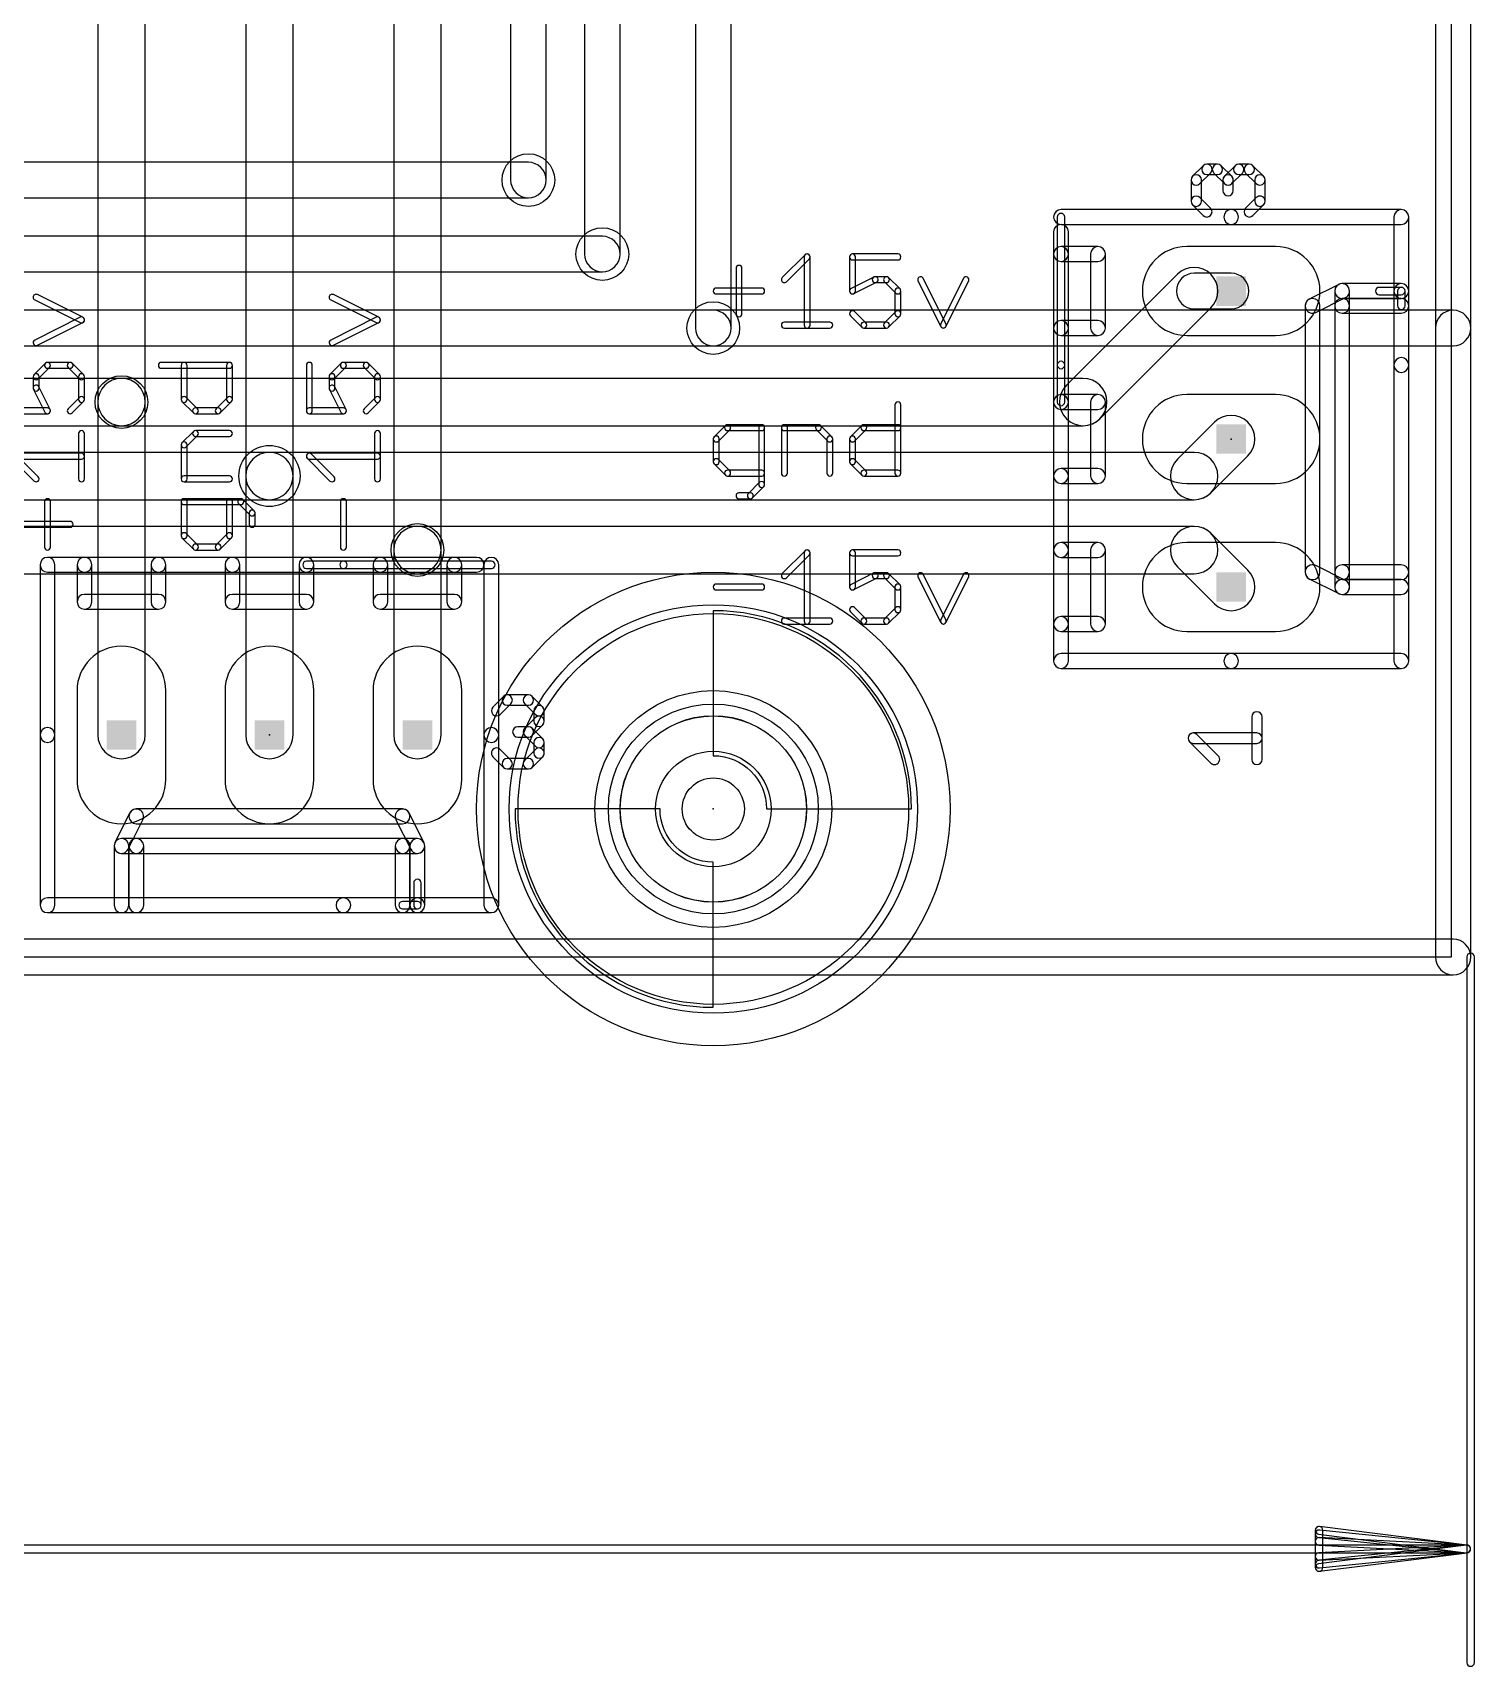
# Model space of a CAD drawing. Extents: x 0 to 140, y -12 to 45.
# Drawn here: x 115.32 to 140.06, y -12.17 to 15.86 of the extents above; entities that cross this region are included whole.
import ezdxf

# ---------------------------------------------------------------- set-up
doc = ezdxf.new("R2010")
doc.units = 0
for name, color, linetype in [('1', 14, 'CONTINUOUS'), ('16', 174, 'CONTINUOUS'), ('17', 94, 'CONTINUOUS'), ('18', 94, 'CONTINUOUS'), ('20', 178, 'CONTINUOUS'), ('21', 251, 'CONTINUOUS'), ('23', 178, 'CONTINUOUS'), ('39', 14, 'CONTINUOUS'), ('40', 174, 'CONTINUOUS'), ('41', 14, 'CONTINUOUS'), ('42', 174, 'CONTINUOUS'), ('43', 94, 'CONTINUOUS'), ('47', 251, 'CONTINUOUS'), ('51', 251, 'CONTINUOUS')]:
    doc.layers.add(name, color=color, linetype=linetype)

# ---------------------------------------------------------------- blocks, each defined once
blk = doc.blocks.new('RECT')
blk.add_solid([(-0.5, -0.5), (0.5, -0.5), (-0.5, 0.5), (0.5, 0.5)])
blk = doc.blocks.new('LONGP100')
blk.add_lwpolyline([(-0.5, -0.5), (0.5, -0.5, 1), (0.5, 0.5), (-0.5, 0.5, 1)], format="xyb", close=True)
blk = doc.blocks.new('ROUNDV')
blk.add_circle((0, 0), 0.5)

msp = doc.modelspace()

# ---------------------------------------------------------------- linework, layer by layer
at = {"layer": '1'}
for points in [[(117.2464, 9.525), (117.2464, 40.64, 1), (116.4336, 40.64), (116.4336, 9.525, 1)], [(122.3264, 6.985), (122.3264, 40.64, 1), (121.5136, 40.64), (121.5136, 6.985, 1)], [(119.7864, 3.81), (119.7864, 31.75, 1), (118.9736, 31.75), (118.9736, 3.81, 1)], [(123.5202, 27.305), (123.5202, 13.335, 1), (124.1298, 13.335), (124.1298, 27.305, 1)], [(124.7902, 26.035), (124.7902, 12.065, 1), (125.3998, 12.065), (125.3998, 26.035, 1)], [(127.3048, 10.795), (127.3048, 17.78, 1), (126.6952, 17.78), (126.6952, 10.795, 1)], [(117.2464, 3.81), (117.2464, 9.525, 1), (116.4336, 9.525), (116.4336, 3.81, 1)], [(122.3264, 3.81), (122.3264, 6.985, 1), (121.5136, 6.985), (121.5136, 3.81, 1)]]:
    msp.add_lwpolyline(points, format="xyb", close=True, dxfattribs=at)
at = {"layer": '16'}
for points in [[(140.0048, 0), (140.0048, 44.45, 1), (139.3952, 44.45), (139.3952, 0, 1)], [(123.825, 13.6398), (114.3, 13.6398, 1), (114.3, 13.0302), (123.825, 13.0302, 1)], [(125.095, 12.3698), (107.95, 12.3698, 1), (107.95, 11.7602), (125.095, 11.7602, 1)], [(133.6374, 9.2376), (135.5424, 11.1426, 1), (134.9676, 11.7174), (133.0626, 9.8124, 1)], [(135.255, 11.1252), (135.89, 11.1252, 1), (135.89, 11.7348), (135.255, 11.7348, 1)], [(139.7, 11.0998), (0, 11.0998, 1), (0, 10.4902), (139.7, 10.4902, 1)], [(127, 11.0998), (111.76, 11.0998, 1), (111.76, 10.4902), (127, 10.4902, 1)], [(140.0048, 0), (140.0048, 10.795, 1), (139.3952, 10.795), (139.3952, 0, 1)], [(106.68, 9.1186), (116.84, 9.1186, 1), (116.84, 9.9314), (106.68, 9.9314, 1)], [(116.84, 9.1186), (133.35, 9.1186, 1), (133.35, 9.9314), (116.84, 9.9314, 1)], [(135.5424, 7.9676), (136.1774, 8.6026, 1), (135.6026, 9.1774), (134.9676, 8.5424, 1)], [(113.03, 7.8486), (119.38, 7.8486, 1), (119.38, 8.6614), (113.03, 8.6614, 1)], [(119.38, 7.8486), (135.255, 7.8486, 1), (135.255, 8.6614), (119.38, 8.6614, 1)], [(107.95, 6.5786), (121.92, 6.5786, 1), (121.92, 7.3914), (107.95, 7.3914, 1)], [(121.92, 6.5786), (135.255, 6.5786, 1), (135.255, 7.3914), (121.92, 7.3914, 1)], [(134.9676, 6.6976), (135.6026, 6.0626, 1), (136.1774, 6.6374), (135.5424, 7.2724, 1)], [(0, -0.3048), (139.7, -0.3048, 1), (139.7, 0.3048), (0, 0.3048, 1)], [(114.3, -0.3048), (139.7, -0.3048, 1), (139.7, 0.3048), (114.3, 0.3048, 1)]]:
    msp.add_lwpolyline(points, format="xyb", close=True, dxfattribs=at)
at = {"layer": '20'}
for p, q in [((139.6746, 0), (139.6746, 44.12)), ((0, 0), (139.6746, 0))]:
    msp.add_line(p, q, dxfattribs=at)
msp.add_circle((127, 2.54), 1.6, dxfattribs=at)
at = {"layer": '21'}
for points in [[(135.3535, 13.2731), (135.5357, 13.4553, 1), (135.41, 13.581), (135.2278, 13.3988, 1)], [(135.4729, 13.4293), (135.655, 13.4293, 1), (135.655, 13.6071), (135.4729, 13.6071, 1)], [(135.5922, 13.4553), (135.7744, 13.2731, 1), (135.9001, 13.3988), (135.7179, 13.581, 1)], [(135.9001, 13.2731), (136.0823, 13.4553, 1), (135.9566, 13.581), (135.7744, 13.3988, 1)], [(136.0194, 13.4293), (136.2016, 13.4293, 1), (136.2016, 13.6071), (136.0194, 13.6071, 1)], [(136.1388, 13.4553), (136.3209, 13.2731, 1), (136.4467, 13.3988), (136.2645, 13.581, 1)], [(135.3796, 12.9716), (135.3796, 13.336, 1), (135.2018, 13.336), (135.2018, 12.9716, 1)], [(135.7483, 13.336), (135.7483, 13.1538, 1), (135.9261, 13.1538), (135.9261, 13.336, 1)], [(136.2949, 13.336), (136.2949, 12.9716, 1), (136.4727, 12.9716), (136.4727, 13.336, 1)], [(135.5357, 12.8523), (135.3535, 13.0345, 1), (135.2278, 12.9087), (135.41, 12.7265, 1)], [(136.3209, 13.0345), (136.1388, 12.8523, 1), (136.2645, 12.7265), (136.4467, 12.9087, 1)], [(135.89, 12.827), (132.969, 12.827, 1), (132.969, 12.573), (135.89, 12.573, 1)], [(132.9055, 12.7), (132.9055, 10.16, 1), (133.0325, 10.16), (133.0325, 12.7, 1)], [(135.89, 12.573), (138.811, 12.573, 1), (138.811, 12.827), (135.89, 12.827, 1)], [(138.684, 12.7), (138.684, 11.43, 1), (138.938, 11.43), (138.938, 12.7, 1)], [(132.842, 12.446), (132.842, 12.065, 1), (133.096, 12.065), (133.096, 12.446, 1)], [(128.2561, 11.5895), (128.6459, 11.9793, 1), (128.5741, 12.0511), (128.1843, 11.6613, 1)], [(128.5592, 12.0152), (128.5592, 10.8458, 1), (128.6608, 10.8458), (128.6608, 12.0152, 1)], [(130.1692, 12.066), (129.3896, 12.066, 1), (129.3896, 11.9644), (130.1692, 11.9644, 1)], [(129.3388, 12.0152), (129.3388, 11.4305, 1), (129.4404, 11.4305), (129.4404, 12.0152, 1)], [(132.969, 11.938), (133.604, 11.938, 1), (133.604, 12.192), (132.969, 12.192, 1)], [(133.096, 10.795), (133.096, 12.065, 1), (132.842, 12.065), (132.842, 10.795, 1)], [(133.477, 12.065), (133.477, 10.795, 1), (133.731, 10.795), (133.731, 12.065, 1)], [(127.3898, 11.8203), (127.3898, 11.0407, 1), (127.4914, 11.0407), (127.4914, 11.8203, 1)], [(129.4123, 11.3851), (129.8021, 11.58, 1), (129.7567, 11.6708), (129.3669, 11.4759, 1)], [(129.7794, 11.5746), (129.9743, 11.5746, 1), (129.9743, 11.6762), (129.7794, 11.6762, 1)], [(129.9384, 11.5895), (130.1333, 11.3946, 1), (130.2051, 11.4664), (130.0102, 11.6613, 1)], [(130.5136, 11.6027), (130.9034, 10.8231, 1), (130.9942, 10.8685), (130.6044, 11.6481, 1)], [(130.9942, 10.8231), (131.384, 11.6027, 1), (131.2932, 11.6481), (130.9034, 10.8685, 1)], [(137.7382, 11.5436), (137.2302, 11.2896, 1), (137.3438, 11.0624), (137.8518, 11.3164, 1)], [(137.795, 11.303), (138.811, 11.303, 1), (138.811, 11.557), (137.795, 11.557, 1)], [(137.668, 11.43), (137.668, 11.176, 1), (137.922, 11.176), (137.922, 11.43, 1)], [(138.684, 11.43), (138.684, 10.16, 1), (138.938, 10.16), (138.938, 11.43, 1)], [(116.1769, 10.9792), (115.3973, 11.369, 1), (115.3519, 11.2782), (116.1315, 10.8884, 1)], [(121.2569, 10.9792), (120.4773, 11.369, 1), (120.4319, 11.2782), (121.2115, 10.8884, 1)], [(127.0508, 11.3797), (127.8304, 11.3797, 1), (127.8304, 11.4813), (127.0508, 11.4813, 1)], [(130.1184, 11.4305), (130.1184, 11.0407, 1), (130.22, 11.0407), (130.22, 11.4305, 1)], [(137.16, 11.176), (137.16, 6.604, 1), (137.414, 6.604), (137.414, 11.176, 1)], [(137.668, 11.176), (137.668, 6.604, 1), (137.922, 6.604), (137.922, 11.176, 1)], [(138.811, 11.303), (137.795, 11.303, 1), (137.795, 11.049), (138.811, 11.049, 1)], [(138.43, 11.3665), (138.811, 11.3665, 1), (138.811, 11.4935), (138.43, 11.4935, 1)], [(138.8745, 11.176), (138.8745, 11.43, 1), (138.7475, 11.43), (138.7475, 11.176, 1)], [(115.3973, 10.4986), (116.1769, 10.8884, 1), (116.1315, 10.9792), (115.3519, 10.5894, 1)], [(120.4773, 10.4986), (121.2569, 10.8884, 1), (121.2115, 10.9792), (120.4319, 10.5894, 1)], [(129.6204, 10.8817), (129.4255, 11.0766, 1), (129.3537, 11.0048), (129.5486, 10.8099, 1)], [(130.1333, 11.0766), (129.9384, 10.8817, 1), (130.0102, 10.8099), (130.2051, 11.0048, 1)], [(128.2202, 10.795), (128.9998, 10.795, 1), (128.9998, 10.8966), (128.2202, 10.8966, 1)], [(129.9743, 10.8966), (129.5845, 10.8966, 1), (129.5845, 10.795), (129.9743, 10.795, 1)], [(133.604, 10.922), (132.969, 10.922, 1), (132.969, 10.668), (133.604, 10.668, 1)], [(132.842, 10.795), (132.842, 9.525, 1), (133.096, 9.525), (133.096, 10.795, 1)], [(115.4105, 9.9234), (115.6054, 10.1183, 1), (115.5336, 10.1901), (115.3387, 9.9952, 1)], [(115.5695, 10.1034), (115.9593, 10.1034, 1), (115.9593, 10.205), (115.5695, 10.205, 1)], [(115.9234, 10.1183), (116.1183, 9.9234, 1), (116.1901, 9.9952), (115.9952, 10.1901, 1)], [(117.5248, 10.1034), (118.6942, 10.1034, 1), (118.6942, 10.205), (117.5248, 10.205, 1)], [(117.9654, 9.5695), (117.9654, 10.1542, 1), (117.8638, 10.1542), (117.8638, 9.5695, 1)], [(118.6434, 10.1542), (118.6434, 9.5695, 1), (118.745, 9.5695), (118.745, 10.1542, 1)], [(120.014, 10.1542), (120.014, 9.3746, 1), (120.1156, 9.3746), (120.1156, 10.1542, 1)], [(120.4905, 9.9234), (120.6854, 10.1183, 1), (120.6136, 10.1901), (120.4187, 9.9952, 1)], [(120.6495, 10.1034), (121.0393, 10.1034, 1), (121.0393, 10.205), (120.6495, 10.205, 1)], [(121.0034, 10.1183), (121.1983, 9.9234, 1), (121.2701, 9.9952), (121.0752, 10.1901, 1)], [(133.0325, 9.525), (133.0325, 10.16, 1), (132.9055, 10.16), (132.9055, 9.525, 1)], [(138.938, 5.08), (138.938, 10.16, 1), (138.684, 10.16), (138.684, 5.08, 1)], [(115.4254, 9.7644), (115.4254, 9.9593, 1), (115.3238, 9.9593), (115.3238, 9.7644, 1)], [(115.6149, 9.3973), (115.42, 9.7871, 1), (115.3292, 9.7417), (115.5241, 9.3519, 1)], [(116.1034, 9.9593), (116.1034, 9.5695, 1), (116.205, 9.5695), (116.205, 9.9593, 1)], [(120.5054, 9.7644), (120.5054, 9.9593, 1), (120.4038, 9.9593), (120.4038, 9.7644, 1)], [(120.6949, 9.3973), (120.5, 9.7871, 1), (120.4092, 9.7417), (120.6041, 9.3519, 1)], [(121.1834, 9.9593), (121.1834, 9.5695, 1), (121.285, 9.5695), (121.285, 9.9593, 1)], [(116.1183, 9.6054), (115.9234, 9.4105, 1), (115.9952, 9.3387), (116.1901, 9.5336, 1)], [(118.1454, 9.4105), (117.9505, 9.6054, 1), (117.8787, 9.5336), (118.0736, 9.3387, 1)], [(118.6583, 9.6054), (118.4634, 9.4105, 1), (118.5352, 9.3387), (118.7301, 9.5336, 1)], [(121.1983, 9.6054), (121.0034, 9.4105, 1), (121.0752, 9.3387), (121.2701, 9.5336, 1)], [(133.096, 8.255), (133.096, 9.525, 1), (132.842, 9.525), (132.842, 8.255, 1)], [(132.969, 9.398), (133.604, 9.398, 1), (133.604, 9.652), (132.969, 9.652, 1)], [(133.477, 9.525), (133.477, 8.255, 1), (133.731, 8.255), (133.731, 9.525, 1)], [(114.9848, 9.3238), (115.5695, 9.3238, 1), (115.5695, 9.4254), (114.9848, 9.4254, 1)], [(118.4993, 9.4254), (118.1095, 9.4254, 1), (118.1095, 9.3238), (118.4993, 9.3238, 1)], [(120.0648, 9.3238), (120.6495, 9.3238, 1), (120.6495, 9.4254), (120.0648, 9.4254, 1)], [(130.1184, 9.4752), (130.1184, 8.3058, 1), (130.22, 8.3058), (130.22, 9.4752, 1)], [(116.205, 8.2052), (116.205, 8.9848, 1), (116.1034, 8.9848), (116.1034, 8.2052, 1)], [(117.9505, 8.754), (118.1454, 8.9489, 1), (118.0736, 9.0207), (117.8787, 8.8258, 1)], [(118.1095, 8.934), (118.6942, 8.934, 1), (118.6942, 9.0356), (118.1095, 9.0356, 1)], [(121.285, 8.2052), (121.285, 8.9848, 1), (121.1834, 8.9848), (121.1834, 8.2052, 1)], [(127.2098, 9.1213), (127.0149, 8.9264, 1), (127.0867, 8.8546), (127.2816, 9.0495, 1)], [(127.8304, 9.1362), (127.2457, 9.1362, 1), (127.2457, 9.0346), (127.8304, 9.0346, 1)], [(127.8812, 8.1109), (127.8812, 9.0854, 1), (127.7796, 9.0854), (127.7796, 8.1109, 1)], [(128.271, 8.3058), (128.271, 9.0854, 1), (128.1694, 9.0854), (128.1694, 8.3058, 1)], [(128.2202, 9.0346), (128.8049, 9.0346, 1), (128.8049, 9.1362), (128.2202, 9.1362, 1)], [(128.769, 9.0495), (128.9639, 8.8546, 1), (129.0357, 8.9264), (128.8408, 9.1213, 1)], [(129.4255, 8.8546), (129.6204, 9.0495, 1), (129.5486, 9.1213), (129.3537, 8.9264, 1)], [(129.5845, 9.0346), (130.1692, 9.0346, 1), (130.1692, 9.1362), (129.5845, 9.1362, 1)], [(117.9654, 8.2052), (117.9654, 8.7899, 1), (117.8638, 8.7899), (117.8638, 8.2052, 1)], [(127, 8.8905), (127, 8.5007, 1), (127.1016, 8.5007), (127.1016, 8.8905, 1)], [(128.949, 8.8905), (128.949, 8.3058, 1), (129.0506, 8.3058), (129.0506, 8.8905, 1)], [(129.4404, 8.5007), (129.4404, 8.8905, 1), (129.3388, 8.8905), (129.3388, 8.5007, 1)], [(115.4105, 8.2411), (115.0207, 8.6309, 1), (114.9489, 8.5591), (115.3387, 8.1693, 1)], [(114.9848, 8.5442), (116.1542, 8.5442, 1), (116.1542, 8.6458), (114.9848, 8.6458, 1)], [(120.4905, 8.2411), (120.1007, 8.6309, 1), (120.0289, 8.5591), (120.4187, 8.1693, 1)], [(120.0648, 8.5442), (121.2342, 8.5442, 1), (121.2342, 8.6458), (120.0648, 8.6458, 1)], [(127.0149, 8.4648), (127.2098, 8.2699, 1), (127.2816, 8.3417), (127.0867, 8.5366, 1)], [(129.6204, 8.3417), (129.4255, 8.5366, 1), (129.3537, 8.4648), (129.5486, 8.2699, 1)], [(118.6942, 8.256), (117.9146, 8.256, 1), (117.9146, 8.1544), (118.6942, 8.1544, 1)], [(127.2457, 8.255), (127.8304, 8.255, 1), (127.8304, 8.3566), (127.2457, 8.3566, 1)], [(127.6714, 7.8801), (127.8663, 8.075, 1), (127.7945, 8.1468), (127.5996, 7.9519, 1)], [(130.1692, 8.3566), (129.5845, 8.3566, 1), (129.5845, 8.255), (130.1692, 8.255, 1)], [(133.604, 8.382), (132.969, 8.382, 1), (132.969, 8.128), (133.604, 8.128, 1)], [(132.842, 8.255), (132.842, 6.985, 1), (133.096, 6.985), (133.096, 8.255, 1)], [(115.6203, 7.0358), (115.6203, 7.8154, 1), (115.5187, 7.8154), (115.5187, 7.0358, 1)], [(118.8891, 7.8662), (117.9146, 7.8662, 1), (117.9146, 7.7646), (118.8891, 7.7646, 1)], [(117.8638, 7.8154), (117.8638, 7.2307, 1), (117.9654, 7.2307), (117.9654, 7.8154, 1)], [(118.745, 7.2307), (118.745, 7.8154, 1), (118.6434, 7.8154), (118.6434, 7.2307, 1)], [(119.1199, 7.6564), (118.925, 7.8513, 1), (118.8532, 7.7795), (119.0481, 7.5846, 1)], [(120.7003, 7.0358), (120.7003, 7.8154, 1), (120.5987, 7.8154), (120.5987, 7.0358, 1)], [(127.4406, 7.8652), (127.6355, 7.8652, 1), (127.6355, 7.9668), (127.4406, 7.9668, 1)], [(119.1348, 7.4256), (119.1348, 7.6205, 1), (119.0332, 7.6205), (119.0332, 7.4256, 1)], [(115.1797, 7.3748), (115.9593, 7.3748, 1), (115.9593, 7.4764), (115.1797, 7.4764, 1)], [(117.8787, 7.1948), (118.0736, 6.9999, 1), (118.1454, 7.0717), (117.9505, 7.2666, 1)], [(118.1095, 6.985), (118.4993, 6.985, 1), (118.4993, 7.0866), (118.1095, 7.0866, 1)], [(118.5352, 6.9999), (118.7301, 7.1948, 1), (118.6583, 7.2666), (118.4634, 7.0717, 1)], [(133.096, 5.715), (133.096, 6.985, 1), (132.842, 6.985), (132.842, 5.715, 1)], [(132.969, 6.858), (133.604, 6.858, 1), (133.604, 7.112), (132.969, 7.112, 1)], [(133.477, 6.985), (133.477, 5.715, 1), (133.731, 5.715), (133.731, 6.985, 1)], [(115.697, 3.81), (115.697, 6.731, 1), (115.443, 6.731), (115.443, 3.81, 1)], [(116.205, 6.858), (115.57, 6.858, 1), (115.57, 6.604), (116.205, 6.604, 1)], [(116.205, 6.604), (117.475, 6.604, 1), (117.475, 6.858), (116.205, 6.858, 1)], [(116.332, 6.096), (116.332, 6.731, 1), (116.078, 6.731), (116.078, 6.096, 1)], [(118.745, 6.858), (117.475, 6.858, 1), (117.475, 6.604), (118.745, 6.604, 1)], [(117.348, 6.731), (117.348, 6.096, 1), (117.602, 6.096), (117.602, 6.731, 1)], [(118.745, 6.604), (120.015, 6.604, 1), (120.015, 6.858), (118.745, 6.858, 1)], [(118.872, 6.096), (118.872, 6.731, 1), (118.618, 6.731), (118.618, 6.096, 1)], [(121.285, 6.858), (120.015, 6.858, 1), (120.015, 6.604), (121.285, 6.604, 1)], [(119.888, 6.731), (119.888, 6.096, 1), (120.142, 6.096), (120.142, 6.731, 1)], [(120.015, 6.6675), (120.65, 6.6675, 1), (120.65, 6.7945), (120.015, 6.7945, 1)], [(123.19, 6.7945), (120.65, 6.7945, 1), (120.65, 6.6675), (123.19, 6.6675, 1)], [(121.412, 6.096), (121.412, 6.731, 1), (121.158, 6.731), (121.158, 6.096, 1)], [(121.285, 6.604), (122.555, 6.604, 1), (122.555, 6.858), (121.285, 6.858, 1)], [(122.936, 6.858), (122.555, 6.858, 1), (122.555, 6.604), (122.936, 6.604, 1)], [(122.428, 6.731), (122.428, 6.096, 1), (122.682, 6.096), (122.682, 6.731, 1)], [(123.317, 3.81), (123.317, 6.731, 1), (123.063, 6.731), (123.063, 3.81, 1)], [(128.2561, 6.5095), (128.6459, 6.8993, 1), (128.5741, 6.9711), (128.1843, 6.5813, 1)], [(128.5592, 6.9352), (128.5592, 5.7658, 1), (128.6608, 5.7658), (128.6608, 6.9352, 1)], [(130.1692, 6.986), (129.3896, 6.986, 1), (129.3896, 6.8844), (130.1692, 6.8844, 1)], [(129.3388, 6.9352), (129.3388, 6.3505, 1), (129.4404, 6.3505), (129.4404, 6.9352, 1)], [(137.2302, 6.4904), (137.7382, 6.2364, 1), (137.8518, 6.4636), (137.3438, 6.7176, 1)], [(137.668, 6.604), (137.668, 6.35, 1), (137.922, 6.35), (137.922, 6.604, 1)], [(138.811, 6.731), (137.795, 6.731, 1), (137.795, 6.477), (138.811, 6.477, 1)], [(129.4123, 6.3051), (129.8021, 6.5, 1), (129.7567, 6.5908), (129.3669, 6.3959, 1)], [(129.7794, 6.4946), (129.9743, 6.4946, 1), (129.9743, 6.5962), (129.7794, 6.5962, 1)], [(129.9384, 6.5095), (130.1333, 6.3146, 1), (130.2051, 6.3864), (130.0102, 6.5813, 1)], [(130.5136, 6.5227), (130.9034, 5.7431, 1), (130.9942, 5.7885), (130.6044, 6.5681, 1)], [(130.9942, 5.7431), (131.384, 6.5227, 1), (131.2932, 6.5681), (130.9034, 5.7885, 1)], [(137.795, 6.223), (138.811, 6.223, 1), (138.811, 6.477), (137.795, 6.477, 1)], [(117.475, 6.223), (116.205, 6.223, 1), (116.205, 5.969), (117.475, 5.969, 1)], [(120.015, 6.223), (118.745, 6.223, 1), (118.745, 5.969), (120.015, 5.969, 1)], [(122.555, 6.223), (121.285, 6.223, 1), (121.285, 5.969), (122.555, 5.969, 1)], [(127.0508, 6.2997), (127.8304, 6.2997, 1), (127.8304, 6.4013), (127.0508, 6.4013, 1)], [(130.1184, 6.3505), (130.1184, 5.9607, 1), (130.22, 5.9607), (130.22, 6.3505, 1)], [(129.6204, 5.8017), (129.4255, 5.9966, 1), (129.3537, 5.9248), (129.5486, 5.7299, 1)], [(130.1333, 5.9966), (129.9384, 5.8017, 1), (130.0102, 5.7299), (130.2051, 5.9248, 1)], [(128.2202, 5.715), (128.9998, 5.715, 1), (128.9998, 5.8166), (128.2202, 5.8166, 1)], [(129.9743, 5.8166), (129.5845, 5.8166, 1), (129.5845, 5.715), (129.9743, 5.715, 1)], [(133.604, 5.842), (132.969, 5.842, 1), (132.969, 5.588), (133.604, 5.588, 1)], [(132.842, 5.715), (132.842, 5.08, 1), (133.096, 5.08), (133.096, 5.715, 1)], [(135.89, 5.207), (132.969, 5.207, 1), (132.969, 4.953), (135.89, 4.953, 1)], [(135.89, 4.953), (138.811, 4.953, 1), (138.811, 5.207), (135.89, 5.207, 1)], [(123.3423, 4.1643), (123.5245, 4.3465, 1), (123.3987, 4.4722), (123.2165, 4.29, 1)], [(123.4616, 4.3204), (123.826, 4.3204, 1), (123.826, 4.4982), (123.4616, 4.4982, 1)], [(123.7631, 4.3465), (123.9453, 4.1643, 1), (124.071, 4.29), (123.8888, 4.4722, 1)], [(123.9193, 4.2271), (123.9193, 4.045, 1), (124.0971, 4.045), (124.0971, 4.2271, 1)], [(136.4219, 3.3914), (136.4219, 4.1202, 1), (136.2441, 4.1202), (136.2441, 3.3914, 1)], [(115.443, 3.81), (115.443, 0.889, 1), (115.697, 0.889), (115.697, 3.81, 1)], [(123.063, 3.81), (123.063, 0.889, 1), (123.317, 0.889), (123.317, 3.81, 1)], [(123.826, 3.9517), (123.6438, 3.9517, 1), (123.6438, 3.7739), (123.826, 3.7739, 1)], [(123.9453, 4.1078), (123.7631, 3.9256, 1), (123.8888, 3.7999), (124.071, 3.9821, 1)], [(123.7631, 3.7999), (123.9453, 3.6177, 1), (124.071, 3.7434), (123.8888, 3.9256, 1)], [(123.9193, 3.6806), (123.9193, 3.4984, 1), (124.0971, 3.4984), (124.0971, 3.6806, 1)], [(135.2399, 3.6669), (136.333, 3.6669, 1), (136.333, 3.8447), (135.2399, 3.8447, 1)], [(135.6671, 3.4543), (135.3027, 3.8186, 1), (135.177, 3.6929), (135.5414, 3.3285, 1)], [(123.5245, 3.3791), (123.3423, 3.5612, 1), (123.2165, 3.4355), (123.3987, 3.2533, 1)], [(123.826, 3.4051), (123.4616, 3.4051, 1), (123.4616, 3.2273), (123.826, 3.2273, 1)], [(123.9453, 3.5612), (123.7631, 3.3791, 1), (123.8888, 3.2533), (124.071, 3.4355, 1)], [(116.9804, 2.4698), (116.7264, 1.9618, 1), (116.9536, 1.8482), (117.2076, 2.3562, 1)], [(121.666, 2.54), (117.094, 2.54, 1), (117.094, 2.286), (121.666, 2.286, 1)], [(122.0336, 1.9618), (121.7796, 2.4698, 1), (121.5524, 2.3562), (121.8064, 1.8482, 1)], [(117.094, 2.032), (116.84, 2.032, 1), (116.84, 1.778), (117.094, 1.778, 1)], [(116.713, 1.905), (116.713, 0.889, 1), (116.967, 0.889), (116.967, 1.905, 1)], [(121.666, 2.032), (117.094, 2.032, 1), (117.094, 1.778), (121.666, 1.778, 1)], [(117.221, 0.889), (117.221, 1.905, 1), (116.967, 1.905), (116.967, 0.889, 1)], [(121.92, 2.032), (121.666, 2.032, 1), (121.666, 1.778), (121.92, 1.778, 1)], [(121.793, 0.889), (121.793, 1.905, 1), (121.539, 1.905), (121.539, 0.889, 1)], [(121.793, 1.905), (121.793, 0.889, 1), (122.047, 0.889), (122.047, 1.905, 1)], [(121.8565, 1.27), (121.8565, 0.889, 1), (121.9835, 0.889), (121.9835, 1.27, 1)], [(115.57, 0.762), (120.65, 0.762, 1), (120.65, 1.016), (115.57, 1.016, 1)], [(121.92, 1.016), (120.65, 1.016, 1), (120.65, 0.762), (121.92, 0.762, 1)], [(121.666, 0.8255), (121.92, 0.8255, 1), (121.92, 0.9525), (121.666, 0.9525, 1)], [(123.19, 1.016), (121.92, 1.016, 1), (121.92, 0.762), (123.19, 0.762, 1)]]:
    msp.add_lwpolyline(points, format="xyb", close=True, dxfattribs=at)
for radius in [3.5052, 3.3528, 1.8016, 1.5984]:
    msp.add_circle((127, 2.54), radius, dxfattribs=at)
at = {"layer": '23'}
for p in [(135.89, 8.89), (119.38, 3.81), (127, 2.54)]:
    msp.add_point(p, dxfattribs=at)
at = {"layer": '39'}
for radius in [4.064, 2.032]:
    msp.add_circle((127, 2.54), radius, dxfattribs=at)
at = {"layer": '40'}
for radius in [4.064, 2.032]:
    msp.add_circle((127, 2.54), radius, dxfattribs=at)
at = {"layer": '41'}
for radius in [4.064, 2.032]:
    msp.add_circle((127, 2.54), radius, dxfattribs=at)
at = {"layer": '42'}
for radius in [4.064, 2.032]:
    msp.add_circle((127, 2.54), radius, dxfattribs=at)
at = {"layer": '43'}
for radius in [4.064, 2.032]:
    msp.add_circle((127, 2.54), radius, dxfattribs=at)
at = {"layer": '47'}
for points in [[(139.9347, 0), (139.9347, -12.11, 1), (140.0647, -12.11), (140.0647, 0, 1)], [(139.9428, -10.0955), (137.4078, -9.7763, 1), (137.3916, -9.9053), (139.9266, -10.2245, 1)], [(137.3347, -9.8408), (137.3347, -10.4792, 1), (137.4647, -10.4792), (137.4647, -9.8408, 1)], [(139.9414, -10.0953), (137.4064, -9.8353, 1), (137.3931, -9.9647), (139.9281, -10.2247, 1)], [(139.938, -10.0951), (137.403, -9.9651, 1), (137.3964, -10.0949), (139.9314, -10.2249, 1)], [(0.065, -10.225), (139.9347, -10.225, 1), (139.9347, -10.095), (0.065, -10.095, 1)], [(137.4078, -10.5437), (139.9428, -10.2245, 1), (139.9266, -10.0955), (137.3916, -10.4147, 1)], [(137.403, -10.3549), (139.938, -10.2249, 1), (139.9314, -10.0951), (137.3964, -10.2251, 1)], [(137.4064, -10.4847), (139.9414, -10.2247, 1), (139.9281, -10.0953), (137.3931, -10.3553, 1)]]:
    msp.add_lwpolyline(points, format="xyb", close=True, dxfattribs=at)
at = {"layer": '51'}
for points in [[(127.9144, 2.54), (130.4036, 2.54, 0.4142), (127, 5.9436), (127, 3.4544, -0.4142)], [(126.0856, 2.54), (123.5964, 2.54, 0.4142), (127, -0.8636), (127, 1.6256, -0.4142)]]:
    msp.add_lwpolyline(points, format="xyb", close=True, dxfattribs=at)
for radius in [0.9906, 0.5334]:
    msp.add_circle((127, 2.54), radius, dxfattribs=at)

# ---------------------------------------------------------------- block references
at = {"layer": '17', "xscale": 1.524, "yscale": 1.524}
for p in [(135.89, 11.43), (135.89, 11.43), (135.89, 8.89), (135.89, 8.89), (135.89, 6.35), (135.89, 6.35)]:
    msp.add_blockref('LONGP100', p, dxfattribs=at)
at = {"layer": '17', "xscale": 1.524, "yscale": 1.524, "rotation": 270}
for p in [(116.84, 3.81), (116.84, 3.81), (119.38, 3.81), (119.38, 3.81), (121.92, 3.81), (121.92, 3.81)]:
    msp.add_blockref('LONGP100', p, dxfattribs=at)
at = {"layer": '18'}
for p, xscale, yscale in [((123.825, 13.335), 0.9048, 0.9048), ((123.825, 13.335), 0.9048, 0.9048), ((125.095, 12.065), 0.9048, 0.9048), ((125.095, 12.065), 0.9048, 0.9048), ((127, 10.795), 0.9048, 0.9048), ((127, 10.795), 0.9048, 0.9048), ((116.84, 9.525), 0.9048, 0.9048), ((116.84, 9.525), 0.9048, 0.9048), ((119.38, 8.255), 1.05, 1.05), ((119.38, 8.255), 1.05, 1.05), ((121.92, 6.985), 0.9048, 0.9048), ((121.92, 6.985), 0.9048, 0.9048)]:
    msp.add_blockref('ROUNDV', p, dxfattribs=dict(at, xscale=xscale, yscale=yscale))
at = {"layer": '51', "xscale": 0.508, "yscale": 0.508}
for p, rotation in [((135.89, 11.43), 270), ((135.89, 8.89), 270), ((135.89, 6.35), 270), ((116.84, 3.81), 180), ((119.38, 3.81), 180), ((121.92, 3.81), 180)]:
    msp.add_blockref('RECT', p, dxfattribs=dict(at, rotation=rotation))

doc.saveas('drawing.dxf')
